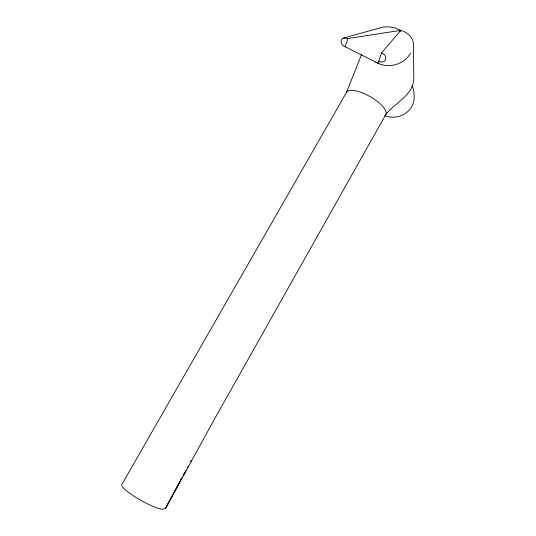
<?xml version="1.0" encoding="UTF-8"?>
<svg xmlns="http://www.w3.org/2000/svg" width="536" height="536" viewBox="0 0 536 536"><rect width="100%" height="100%" fill="white"/><g stroke="black" fill="none" stroke-linecap="round" stroke-linejoin="round"><path stroke-width="0.8" d="M345.264 46.813C341.559 45.841 338.712 39.483 343.556 38.076L382.932 27.068L388.948 26.8L395.025 27.926L400.767 30.371L381.538 52.97L378.724 61.265L378.731 63.603L345.264 46.813L347.851 38.532L400.767 30.371C407.065 32.12 412.995 36.984 413.444 43.892L413.812 78.45C413.631 95.287 394.536 102.825 385.712 114.744L213.268 421.276L165.51 508.423L163.024 509.2A24.355 4.268 29.6 0 1 138.013 498.688A24.355 4.268 29.6 0 1 121.853 484.484L346.43 92.52L361.472 54.752M182.22 477.335L165.51 508.423L181.215 479.11M183.011 475.861L184.987 472.169M187.352 467.74L188.143 466.26M190.508 461.831L191.298 460.357M183.567 474.715L184.35 473.248M185.141 471.781L185.925 470.32M399.849 31.758L400.767 30.371M343.556 38.076L347.851 38.532M378.724 61.265C386.081 64.91 388.667 55.221 381.538 52.97M411.97 85.968L413.122 88.159L414.08 92.996L414.147 96.835A20.603 18.666 -12.5 0 1 384.68 115.676M346.43 92.52A22.572 7.886 29.6 0 1 369.994 96.554A22.572 7.886 29.6 0 1 385.712 114.744M410.516 53.232A23.53 20.904 -13.8 0 1 375.77 62.055"/></g></svg>
